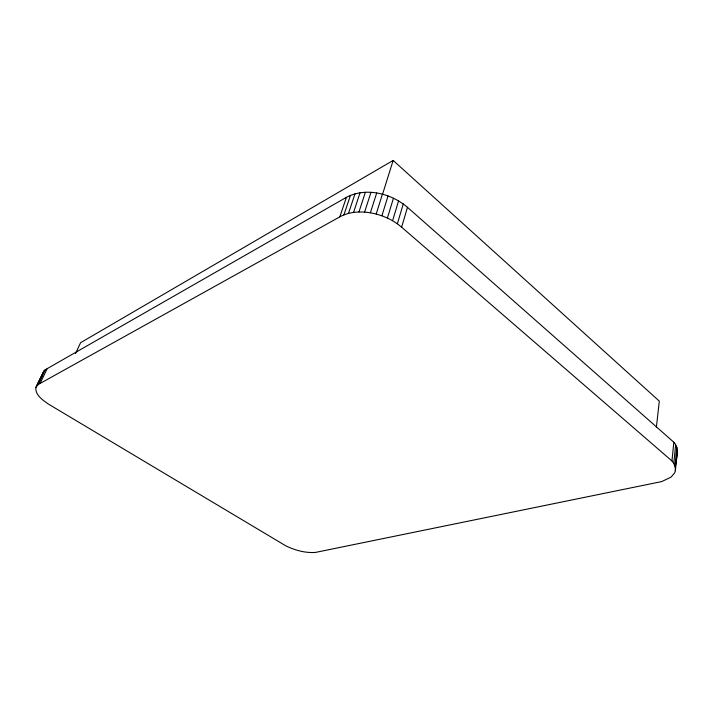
<?xml version="1.0" encoding="UTF-8"?>
<svg xmlns="http://www.w3.org/2000/svg" width="713" height="713" viewBox="0 0 713 713"><rect width="100%" height="100%" fill="white"/><g stroke="black" fill="none" stroke-linecap="round" stroke-linejoin="round"><path stroke-width="1.07" d="M675.38 470.714C674.614 461.427 681.236 450.046 673.83 442.229L407.471 207.323C391.232 193.375 366.072 187.02 346.411 197.323L45.222 369.789L43.849 371.081L35.891 387.373C34.973 395.118 42.967 400.198 48.466 404.111L285.476 545.641C294.727 550.24 305.146 553.172 315.547 552.406L661.753 481.569L671.076 477.104L674.578 473.004L675.38 470.714L677.35 449.707M675.541 463.192L675.755 461.017M675.523 468.316L673.803 463.388L675.657 444.707M674.997 465.865L676.833 447.211M673.803 463.388L671.949 460.946L673.83 442.229M656.379 427.354L659.302 401.134L393.157 160.434L80.614 342.686L75.498 353.559M671.949 460.946L401.624 227.189L407.471 207.323M401.624 227.189L397.355 223.793L403.273 203.918M397.355 223.793L392.587 220.718L398.576 200.852M392.587 220.718L387.4 218.035L393.469 198.169M387.4 218.035L381.901 215.789L388.041 195.941M35.891 387.373L38.065 384.583L339.825 216.85C350.876 210.781 364.254 211.084 376.188 214.034L382.409 194.212M382.542 194.292L393.157 160.434M370.386 212.795L376.678 193.009M364.601 212.109L370.965 192.358M358.96 211.984L365.377 192.26M353.559 212.403L360.038 192.733M348.505 213.374L355.029 193.749M343.907 214.871L350.466 195.291M339.825 216.85L346.411 197.323M676.396 454.475L677.198 452.14M36.702 385.84L43.849 371.081M38.493 383.246L41.809 376.393M38.065 384.583L45.222 369.789M39.973 383.612L47.129 368.79M376.188 214.034L381.901 215.789"/></g></svg>
